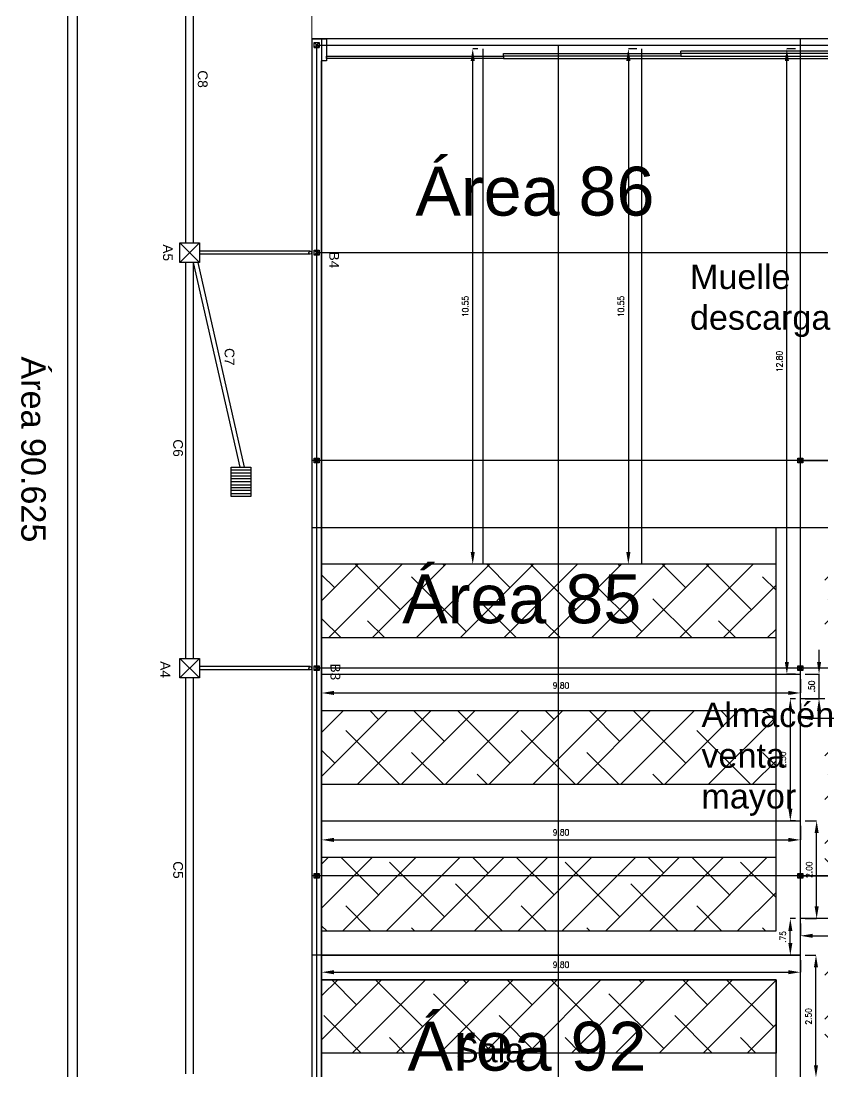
# Model space of a CAD drawing. Header units: inches. Extents: x 72863 to 73068, y 49095 to 49225.
# Drawn here: x 73040.85 to 73057.27, y 49175.35 to 49196.86 of the extents above; entities that cross this region are included whole.
import ezdxf

# ---------------------------------------------------------------- set-up
doc = ezdxf.new("R2010")
doc.units = ezdxf.units.IN
doc.layers.get('0').update_dxf_attribs({"lineweight": 15})
for name, color, linetype in [('Aguas pluviales', 140, 'Continuous'), ('Auxiliar', 240, 'Continuous'), ('Cotas_IncendiosP0', 30, 'Continuous'), ('IncendiosP0', 1, 'Continuous'), ('P0', 5, 'Continuous'), ('P0 Puertas', 10, 'Continuous'), ('P0 Puertas desplazadas', 10, 'Continuous'), ('P0 Texto', 7, 'Continuous'), ('P0_Elementos', 44, 'Continuous'), ('P0_Pasillos', 90, 'Continuous'), ('Pared exterior nave', 26, 'Continuous'), ('Pared parcela', 7, 'Continuous'), ('Pilares', 240, 'Continuous')]:
    doc.layers.add(name, color=color, linetype=linetype)
doc.layers.add('Límites', color=6, linetype='Continuous', lineweight=9)
doc.styles.add('80-100', font='romans.shx', dxfattribs={"width": 0.9, "height": 0.125})
doc.styles.get("Standard").update_dxf_attribs({"font": 'arial.ttf'})
doc.dimstyles.new('Copia de 100_conlineas', dxfattribs={"dimtxt": 0.125, "dimasz": 0.25, "dimexe": 0, "dimexo": 0.1, "dimgap": 0.09, "dimtad": 1, "dimzin": 4, "dimdsep": 46, "dimtxsty": '80-100', "dimcen": 0.1, "dimclrd": 256, "dimclre": 256, "dimclrt": 256, "dimadec": 0, "dimazin": 0, "dimtfac": 1, "dimtix": 1, "dimtmove": 2, "dimatfit": 3, "dimfxl": 1, "dimtvp": 1.058824, "dimtolj": 1, "dimtzin": 1, "dimarcsym": 0})
pattern_1 = [(45, (73014.496, 49132.724), (-0.449013, 0.449013), []), (135, (73014.496, 49132.724), (-1.3470384, 0.449013), [1.5875, -0.9525])]

# ---------------------------------------------------------------- blocks, each defined once
blk = doc.blocks.new('Arqueta')
for p, q in [((8.456, 7.642), (8.456, 8.042)), ((8.456, 8.042), (8.856, 8.042)), ((8.856, 8.042), (8.856, 7.642)), ((8.856, 7.642), (8.456, 7.642))]:
    blk.add_line(p, q)
blk = doc.blocks.new('Alcantarilla')
at = {"layer": 'Aguas pluviales'}
for p, q in [((-11.66, 1.036), (-11.66, 1.436)), ((-11.66, 1.436), (-11.06, 1.436)), ((-11.6, 1.436), (-11.6, 1.036)), ((-11.54, 1.436), (-11.54, 1.036)), ((-11.48, 1.036), (-11.48, 1.436)), ((-11.42, 1.436), (-11.42, 1.036)), ((-11.36, 1.436), (-11.36, 1.036)), ((-11.3, 1.036), (-11.3, 1.436)), ((-11.24, 1.436), (-11.24, 1.036)), ((-11.18, 1.436), (-11.18, 1.036)), ((-11.12, 1.036), (-11.12, 1.436)), ((-11.06, 1.436), (-11.06, 1.036)), ((-11.06, 1.036), (-11.66, 1.036))]:
    blk.add_line(p, q, dxfattribs=at)
blk = doc.blocks.new('*D419')
at = {"layer": 'Cotas_IncendiosP0', "lineweight": -2, "transparency": 16777216}
for p, q in [((73056.907, 49177.739), (73057.125, 49177.739)), ((73057.125, 49175.489), (73057.125, 49177.489)), ((73056.907, 49175.239), (73057.125, 49175.239))]:
    blk.add_line(p, q, dxfattribs=at)
at = {"layer": 'Cotas_IncendiosP0', "transparency": 16777216}
for points in [[(73057.083, 49177.489), (73057.167, 49177.489), (73057.125, 49177.739)], [(73057.083, 49175.489), (73057.167, 49175.489), (73057.125, 49175.239)]]:
    blk.add_solid(points, dxfattribs=at)
at = {"layer": 'Defpoints', "color": 0, "transparency": 16777216}
for p in [(73056.807, 49177.739), (73057.125, 49177.739), (73056.807, 49175.239)]:
    blk.add_point(p, dxfattribs=at)
at = {"layer": 'Cotas_IncendiosP0', "transparency": 16777216, "insert": (73056.973, 49176.489), "char_height": 0.125, "attachment_point": 5, "rotation": 90, "style": '80-100'}
blk.add_mtext('\\A1;2.50', dxfattribs=at)
blk = doc.blocks.new('*D420')
at = {"layer": 'Cotas_IncendiosP0', "lineweight": -2, "transparency": 16777216}
for p, q in [((73047.007, 49177.639), (73047.007, 49177.392)), ((73056.807, 49177.639), (73056.807, 49177.392)), ((73047.257, 49177.392), (73056.557, 49177.392))]:
    blk.add_line(p, q, dxfattribs=at)
at = {"layer": 'Cotas_IncendiosP0', "transparency": 16777216}
for points in [[(73047.257, 49177.434), (73047.257, 49177.351), (73047.007, 49177.392)], [(73056.557, 49177.434), (73056.557, 49177.351), (73056.807, 49177.392)]]:
    blk.add_solid(points, dxfattribs=at)
at = {"layer": 'Defpoints', "color": 0, "transparency": 16777216}
for p in [(73047.007, 49177.739), (73056.807, 49177.739), (73056.807, 49177.392)]:
    blk.add_point(p, dxfattribs=at)
at = {"layer": 'Cotas_IncendiosP0', "transparency": 16777216, "insert": (73051.907, 49177.545), "char_height": 0.125, "attachment_point": 5, "style": '80-100'}
blk.add_mtext('\\A1;9.80', dxfattribs=at)
blk = doc.blocks.new('*D421')
at = {"layer": 'Cotas_IncendiosP0', "lineweight": -2, "transparency": 16777216}
for p, q in [((73047.007, 49180.389), (73047.007, 49180.1)), ((73056.807, 49180.389), (73056.807, 49180.1)), ((73047.257, 49180.1), (73056.557, 49180.1))]:
    blk.add_line(p, q, dxfattribs=at)
at = {"layer": 'Cotas_IncendiosP0', "transparency": 16777216}
for points in [[(73047.257, 49180.142), (73047.257, 49180.059), (73047.007, 49180.1)], [(73056.557, 49180.142), (73056.557, 49180.059), (73056.807, 49180.1)]]:
    blk.add_solid(points, dxfattribs=at)
at = {"layer": 'Defpoints', "color": 0, "transparency": 16777216}
for p in [(73047.007, 49180.489), (73056.807, 49180.489), (73056.807, 49180.1)]:
    blk.add_point(p, dxfattribs=at)
at = {"layer": 'Cotas_IncendiosP0', "transparency": 16777216, "insert": (73051.907, 49180.253), "char_height": 0.125, "attachment_point": 5, "style": '80-100'}
blk.add_mtext('\\A1;9.80', dxfattribs=at)
blk = doc.blocks.new('*D422')
at = {"layer": 'Cotas_IncendiosP0', "lineweight": -2, "transparency": 16777216}
for p, q in [((73047.007, 49183.389), (73047.007, 49183.106)), ((73056.807, 49183.389), (73056.807, 49183.106)), ((73047.257, 49183.106), (73056.557, 49183.106))]:
    blk.add_line(p, q, dxfattribs=at)
at = {"layer": 'Cotas_IncendiosP0', "transparency": 16777216}
for points in [[(73047.257, 49183.148), (73047.257, 49183.065), (73047.007, 49183.106)], [(73056.557, 49183.148), (73056.557, 49183.065), (73056.807, 49183.106)]]:
    blk.add_solid(points, dxfattribs=at)
at = {"layer": 'Defpoints', "color": 0, "transparency": 16777216}
for p in [(73047.007, 49183.489), (73056.807, 49183.489), (73056.807, 49183.106)]:
    blk.add_point(p, dxfattribs=at)
at = {"layer": 'Cotas_IncendiosP0', "transparency": 16777216, "insert": (73051.907, 49183.259), "char_height": 0.125, "attachment_point": 5, "style": '80-100'}
blk.add_mtext('\\A1;9.80', dxfattribs=at)
blk = doc.blocks.new('*D423')
at = {"layer": 'Cotas_IncendiosP0', "lineweight": -2, "transparency": 16777216}
for p, q in [((73056.807, 49178.389), (73056.807, 49178.138)), ((73062.678, 49178.389), (73062.678, 49178.138)), ((73057.057, 49178.138), (73062.428, 49178.138))]:
    blk.add_line(p, q, dxfattribs=at)
at = {"layer": 'Cotas_IncendiosP0', "transparency": 16777216}
for points in [[(73057.057, 49178.179), (73057.057, 49178.096), (73056.807, 49178.138)], [(73062.428, 49178.179), (73062.428, 49178.096), (73062.678, 49178.138)]]:
    blk.add_solid(points, dxfattribs=at)
at = {"layer": 'Defpoints', "color": 0, "transparency": 16777216}
for p in [(73056.807, 49178.489), (73062.678, 49178.489), (73062.678, 49178.138)]:
    blk.add_point(p, dxfattribs=at)
at = {"layer": 'Cotas_IncendiosP0', "transparency": 16777216, "insert": (73059.743, 49178.29), "char_height": 0.125, "attachment_point": 5, "style": '80-100'}
blk.add_mtext('\\A1;5.87', dxfattribs=at)
blk = doc.blocks.new('*D424')
at = {"layer": 'Cotas_IncendiosP0', "lineweight": -2, "transparency": 16777216}
for p, q in [((73056.807, 49182.889), (73056.807, 49182.592)), ((73062.807, 49182.889), (73062.807, 49182.592)), ((73057.057, 49182.592), (73062.557, 49182.592))]:
    blk.add_line(p, q, dxfattribs=at)
at = {"layer": 'Cotas_IncendiosP0', "transparency": 16777216}
for points in [[(73057.057, 49182.634), (73057.057, 49182.551), (73056.807, 49182.592)], [(73062.557, 49182.634), (73062.557, 49182.551), (73062.807, 49182.592)]]:
    blk.add_solid(points, dxfattribs=at)
at = {"layer": 'Defpoints', "color": 0, "transparency": 16777216}
for p in [(73056.807, 49182.989), (73062.807, 49182.989), (73062.807, 49182.592)]:
    blk.add_point(p, dxfattribs=at)
at = {"layer": 'Cotas_IncendiosP0', "transparency": 16777216, "insert": (73059.807, 49182.745), "char_height": 0.125, "attachment_point": 5, "style": '80-100'}
blk.add_mtext('\\A1;6.00', dxfattribs=at)
blk = doc.blocks.new('*D430')
at = {"layer": 'Cotas_IncendiosP0', "lineweight": -2, "transparency": 16777216}
for p, q in [((73050.207, 49196.289), (73050.1, 49196.289)), ((73050.1, 49185.989), (73050.1, 49196.039)), ((73050.207, 49185.739), (73050.1, 49185.739))]:
    blk.add_line(p, q, dxfattribs=at)
at = {"layer": 'Cotas_IncendiosP0', "transparency": 16777216}
for points in [[(73050.058, 49196.039), (73050.141, 49196.039), (73050.1, 49196.289)], [(73050.058, 49185.989), (73050.141, 49185.989), (73050.1, 49185.739)]]:
    blk.add_solid(points, dxfattribs=at)
at = {"layer": 'Defpoints', "color": 0, "transparency": 16777216}
for p in [(73050.1, 49196.289), (73050.307, 49196.289), (73050.307, 49185.739)]:
    blk.add_point(p, dxfattribs=at)
at = {"layer": 'Cotas_IncendiosP0', "transparency": 16777216, "insert": (73049.947, 49191.014), "char_height": 0.125, "attachment_point": 5, "rotation": 90, "style": '80-100'}
blk.add_mtext('\\A1;10.55', dxfattribs=at)
blk = doc.blocks.new('*D431')
at = {"layer": 'Cotas_IncendiosP0', "lineweight": -2, "transparency": 16777216}
for p, q in [((73053.457, 49196.289), (73053.285, 49196.289)), ((73053.285, 49196.039), (73053.285, 49185.989)), ((73053.457, 49185.739), (73053.285, 49185.739))]:
    blk.add_line(p, q, dxfattribs=at)
at = {"layer": 'Cotas_IncendiosP0', "transparency": 16777216}
for points in [[(73053.243, 49196.039), (73053.327, 49196.039), (73053.285, 49196.289)], [(73053.243, 49185.989), (73053.327, 49185.989), (73053.285, 49185.739)]]:
    blk.add_solid(points, dxfattribs=at)
at = {"layer": 'Defpoints', "color": 0, "transparency": 16777216}
for p in [(73053.557, 49196.289), (73053.285, 49185.739), (73053.557, 49185.739)]:
    blk.add_point(p, dxfattribs=at)
at = {"layer": 'Cotas_IncendiosP0', "transparency": 16777216, "insert": (73053.133, 49191.014), "char_height": 0.125, "attachment_point": 5, "rotation": 90, "style": '80-100'}
blk.add_mtext('\\A1;10.55', dxfattribs=at)
blk = doc.blocks.new('*D432')
at = {"layer": 'Cotas_IncendiosP0', "lineweight": -2, "transparency": 16777216}
for p, q in [((73056.707, 49196.289), (73056.529, 49196.289)), ((73056.529, 49183.739), (73056.529, 49196.039)), ((73056.707, 49183.489), (73056.529, 49183.489))]:
    blk.add_line(p, q, dxfattribs=at)
at = {"layer": 'Cotas_IncendiosP0', "transparency": 16777216}
for points in [[(73056.488, 49196.039), (73056.571, 49196.039), (73056.529, 49196.289)], [(73056.488, 49183.739), (73056.571, 49183.739), (73056.529, 49183.489)]]:
    blk.add_solid(points, dxfattribs=at)
at = {"layer": 'Defpoints', "color": 0, "transparency": 16777216}
for p in [(73056.529, 49196.289), (73056.807, 49196.289), (73056.807, 49183.489)]:
    blk.add_point(p, dxfattribs=at)
at = {"layer": 'Cotas_IncendiosP0', "transparency": 16777216, "insert": (73056.377, 49189.889), "char_height": 0.125, "attachment_point": 5, "rotation": 90, "style": '80-100'}
blk.add_mtext('\\A1;12.80', dxfattribs=at)
blk = doc.blocks.new('*D434')
at = {"layer": 'Cotas_IncendiosP0', "lineweight": -2, "transparency": 16777216}
for p, q in [((73056.707, 49178.489), (73056.6, 49178.489)), ((73056.6, 49177.989), (73056.6, 49178.239)), ((73056.707, 49177.739), (73056.6, 49177.739))]:
    blk.add_line(p, q, dxfattribs=at)
at = {"layer": 'Cotas_IncendiosP0', "transparency": 16777216}
for points in [[(73056.559, 49178.239), (73056.642, 49178.239), (73056.6, 49178.489)], [(73056.559, 49177.989), (73056.642, 49177.989), (73056.6, 49177.739)]]:
    blk.add_solid(points, dxfattribs=at)
at = {"layer": 'Defpoints', "color": 0, "transparency": 16777216}
for p in [(73056.6, 49178.489), (73056.807, 49178.489), (73056.807, 49177.739)]:
    blk.add_point(p, dxfattribs=at)
at = {"layer": 'Cotas_IncendiosP0', "transparency": 16777216, "insert": (73056.448, 49178.114), "char_height": 0.125, "attachment_point": 5, "rotation": 90, "style": '80-100'}
blk.add_mtext('\\A1;.75', dxfattribs=at)
blk = doc.blocks.new('*D435')
at = {"layer": 'Cotas_IncendiosP0', "lineweight": -2, "transparency": 16777216}
for p, q in [((73056.907, 49180.489), (73057.139, 49180.489)), ((73057.139, 49178.739), (73057.139, 49180.239)), ((73056.907, 49178.489), (73057.139, 49178.489))]:
    blk.add_line(p, q, dxfattribs=at)
at = {"layer": 'Cotas_IncendiosP0', "transparency": 16777216}
for points in [[(73057.097, 49180.239), (73057.181, 49180.239), (73057.139, 49180.489)], [(73057.097, 49178.739), (73057.181, 49178.739), (73057.139, 49178.489)]]:
    blk.add_solid(points, dxfattribs=at)
at = {"layer": 'Defpoints', "color": 0, "transparency": 16777216}
for p in [(73056.807, 49180.489), (73057.139, 49180.489), (73056.807, 49178.489)]:
    blk.add_point(p, dxfattribs=at)
at = {"layer": 'Cotas_IncendiosP0', "transparency": 16777216, "insert": (73056.986, 49179.489), "char_height": 0.125, "attachment_point": 5, "rotation": 90, "style": '80-100'}
blk.add_mtext('\\A1;2.00', dxfattribs=at)
blk = doc.blocks.new('*D436')
at = {"layer": 'Cotas_IncendiosP0', "lineweight": -2, "transparency": 16777216}
for p, q in [((73056.707, 49182.989), (73056.6, 49182.989)), ((73056.6, 49182.739), (73056.6, 49180.739)), ((73056.707, 49180.489), (73056.6, 49180.489))]:
    blk.add_line(p, q, dxfattribs=at)
at = {"layer": 'Cotas_IncendiosP0', "transparency": 16777216}
for points in [[(73056.559, 49182.739), (73056.642, 49182.739), (73056.6, 49182.989)], [(73056.559, 49180.739), (73056.642, 49180.739), (73056.6, 49180.489)]]:
    blk.add_solid(points, dxfattribs=at)
at = {"layer": 'Defpoints', "color": 0, "transparency": 16777216}
for p in [(73056.807, 49182.989), (73056.6, 49180.489), (73056.807, 49180.489)]:
    blk.add_point(p, dxfattribs=at)
at = {"layer": 'Cotas_IncendiosP0', "transparency": 16777216, "insert": (73056.448, 49181.739), "char_height": 0.125, "attachment_point": 5, "rotation": 90, "style": '80-100'}
blk.add_mtext('\\A1;2.50', dxfattribs=at)
blk = doc.blocks.new('*D437')
at = {"layer": 'Cotas_IncendiosP0', "lineweight": -2, "transparency": 16777216}
for p, q in [((73057.188, 49183.739), (73057.188, 49183.989)), ((73056.907, 49183.489), (73057.188, 49183.489)), ((73057.188, 49182.989), (73057.188, 49183.489)), ((73056.907, 49182.989), (73057.188, 49182.989)), ((73057.188, 49182.739), (73057.188, 49182.489))]:
    blk.add_line(p, q, dxfattribs=at)
at = {"layer": 'Cotas_IncendiosP0', "transparency": 16777216}
for points in [[(73057.147, 49183.739), (73057.23, 49183.739), (73057.188, 49183.489)], [(73057.147, 49182.739), (73057.23, 49182.739), (73057.188, 49182.989)]]:
    blk.add_solid(points, dxfattribs=at)
at = {"layer": 'Defpoints', "color": 0, "transparency": 16777216}
for p in [(73056.807, 49183.489), (73057.188, 49183.489), (73056.807, 49182.989)]:
    blk.add_point(p, dxfattribs=at)
at = {"layer": 'Cotas_IncendiosP0', "transparency": 16777216, "insert": (73057.036, 49183.239), "char_height": 0.125, "attachment_point": 5, "rotation": 90, "style": '80-100'}
blk.add_mtext('\\A1;.50', dxfattribs=at)

msp = doc.modelspace()

# ---------------------------------------------------------------- hatches: boundary and pattern name
at = {"layer": 'P0_Elementos'}
h = msp.add_hatch(dxfattribs=at)
h.set_pattern_fill('ANSI38', color=256, scale=0.2)
h.set_pattern_definition(pattern_1)
h.paths.add_polyline_path([(73056.3071, 49179.7388), (73047.0071, 49179.7388), (73047.0071, 49178.2388), (73056.3071, 49178.2388)])
h.paths.add_polyline_path([(73056.3071, 49182.7388), (73047.0071, 49182.7388), (73047.0071, 49181.2388), (73056.3071, 49181.2388)])
h.paths.add_polyline_path([(73056.3071, 49185.7388), (73047.0071, 49185.7388), (73047.0071, 49184.2388), (73056.3071, 49184.2388)])
h.paths.add_polyline_path([(73059.3071, 49185.7388), (73057.3071, 49185.7388), (73057.3071, 49183.7388), (73059.3071, 49183.7388)], flags=17)
h.paths.add_polyline_path([(73062.8071, 49185.7388), (73060.8071, 49185.7388), (73060.8071, 49183.7388), (73062.8071, 49183.7388)], flags=17)
h.paths.add_polyline_path([(73062.6781, 49182.2388), (73057.3071, 49182.2388), (73057.3071, 49179.2388), (73062.6781, 49179.2388)], flags=17)
h.paths.add_polyline_path([(73066.6071, 49186.4888), (73064.6071, 49186.4888), (73064.6071, 49177.7388), (73057.3071, 49177.7388), (73057.3071, 49175.7388), (73066.6071, 49175.7388)])
h = msp.add_hatch(dxfattribs=at)
h.set_pattern_fill('ANSI38', color=256, scale=0.2)
h.set_pattern_definition(pattern_1)
h.paths.add_polyline_path([(73050.2071, 49172.2388), (73049.2071, 49172.2388), (73049.2071, 49167.7388), (73050.2071, 49167.7388)])
h.paths.add_polyline_path([(73048.0071, 49172.2388), (73047.0071, 49172.2388), (73047.0071, 49167.7388), (73048.0071, 49167.7388)])
h.paths.add_polyline_path([(73052.4071, 49172.2388), (73051.4071, 49172.2388), (73051.4071, 49167.7388), (73052.4071, 49167.7388)])
h.paths.add_polyline_path([(73056.3071, 49171.7388), (73053.4177, 49171.7388), (73053.4177, 49168.9388), (73056.3071, 49168.9388)])
h.paths.add_polyline_path([(73056.3071, 49167.7388), (73052.9071, 49167.7388), (73052.9071, 49166.2388), (73056.3071, 49166.2388)])
h.paths.add_polyline_path([(73056.3071, 49165.2388), (73052.9071, 49165.2388), (73052.9071, 49163.7388), (73056.3071, 49163.7388)])
h.paths.add_polyline_path([(73056.3071, 49174.7388), (73047.0071, 49174.7388), (73047.0071, 49173.2388), (73056.3071, 49173.2388)])
h.paths.add_polyline_path([(73056.3071, 49177.2388), (73047.0071, 49177.2388), (73047.0071, 49175.7388), (73056.3071, 49175.7388)])
h.paths.add_polyline_path([(73061.4571, 49174.7388), (73057.3071, 49174.7388), (73057.3071, 49170.5888), (73061.4571, 49170.5888)])
h.paths.add_polyline_path([(73066.6071, 49174.7388), (73062.4571, 49174.7388), (73062.4571, 49170.5888), (73066.6071, 49170.5888)])
h.paths.add_polyline_path([(73061.4571, 49169.0888), (73057.3071, 49169.0888), (73057.3071, 49164.9388), (73061.4571, 49164.9388)])
h.paths.add_polyline_path([(73066.6071, 49169.0888), (73062.4571, 49169.0888), (73062.4571, 49164.9388), (73066.6071, 49164.9388)])
h.paths.add_polyline_path([(73061.4571, 49163.7388), (73057.8571, 49163.7388), (73057.8571, 49161.4388), (73061.4571, 49161.4388)])
h.paths.add_polyline_path([(73066.6071, 49163.7388), (73062.4571, 49163.7388), (73062.4571, 49160.4388), (73066.6071, 49160.4388)])

# ---------------------------------------------------------------- linework, layer by layer
at = {"layer": 'Aguas pluviales'}
for p, q in [((73044.2271, 49192.3138), (73044.2271, 49197.9888)), ((73044.3871, 49192.3138), (73044.3871, 49197.9888)), ((73046.8071, 49196.4888), (73046.8071, 49160.2388)), ((73066.8071, 49196.4888), (73046.8071, 49196.4888)), ((73047.0071, 49196.4888), (73047.0071, 49160.2388)), ((73056.8071, 49160.2388), (73056.8071, 49196.4888)), ((73044.5071, 49192.3138), (73044.1071, 49191.9138)), ((73044.1071, 49192.3138), (73044.5071, 49191.9138)), ((73046.7756, 49192.1453), (73044.5071, 49192.1453)), ((73046.7756, 49192.0823), (73044.5071, 49192.0823)), ((73044.2271, 49183.8138), (73044.2271, 49191.9138)), ((73045.3371, 49187.7263), (73044.3871, 49191.9138)), ((73044.3871, 49183.8138), (73044.3871, 49191.9138)), ((73045.4293, 49187.7263), (73044.4793, 49191.9138)), ((73056.8071, 49187.8638), (73046.8071, 49187.8638)), ((73056.8071, 49187.8638), (73066.7071, 49187.8638)), ((73044.5071, 49183.8138), (73044.1071, 49183.4138)), ((73044.1071, 49183.8138), (73044.5071, 49183.4138)), ((73046.7756, 49183.6453), (73044.5071, 49183.6453)), ((73046.7756, 49183.5823), (73044.5071, 49183.5823)), ((73044.2271, 49175.3138), (73044.2271, 49183.4138)), ((73044.3871, 49175.3138), (73044.3871, 49183.4138)), ((73056.8071, 49179.3638), (73046.8071, 49179.3638)), ((73056.8071, 49179.3638), (73066.8071, 49179.3638))]:
    msp.add_line(p, q, dxfattribs=at)
for centre in [(73046.7756, 49192.1138), (73046.7756, 49183.6138)]:
    msp.add_circle(centre, 0.0315, dxfattribs=at)
at = {"layer": 'Auxiliar'}
for p, q in [((73046.9071, 49160.3388), (73046.9071, 49196.3637)), ((73046.9071, 49196.3637), (73066.7071, 49196.3629)), ((73051.8571, 49160.3388), (73051.8571, 49196.3635)), ((73056.8071, 49160.3388), (73056.8071, 49196.3633)), ((73066.7071, 49192.1138), (73046.9071, 49192.1138)), ((73066.7071, 49187.8638), (73046.9071, 49187.8638)), ((73066.7071, 49183.6138), (73046.9071, 49183.6138)), ((73066.7071, 49179.3638), (73046.9071, 49179.3638))]:
    msp.add_line(p, q, dxfattribs=at)
at = {"layer": 'IncendiosP0'}
for p, q in [((73050.3071, 49196.2888), (73050.3071, 49185.7388)), ((73053.5571, 49196.2888), (73053.5571, 49185.7388)), ((73056.8071, 49186.4888), (73056.8071, 49196.2888)), ((73056.8071, 49175.7388), (73056.8071, 49186.4888)), ((73047.0071, 49183.4888), (73056.8071, 49183.4888)), ((73057.3071, 49182.9888), (73056.8071, 49182.9888)), ((73047.0071, 49180.4888), (73056.8071, 49180.4888)), ((73062.6781, 49178.4888), (73056.8071, 49178.4888)), ((73047.0071, 49177.7388), (73056.8071, 49177.7388)), ((73056.8071, 49175.2388), (73056.8071, 49175.7388))]:
    msp.add_line(p, q, dxfattribs=at)
at = {"layer": 'Límites'}
for points in [[(73041.8071, 49145.5388), (73066.8071, 49145.5388), (73066.8071, 49205.5388), (73041.8071, 49205.5388), (73041.8071, 49145.5388)], [(73046.8071, 49150.5388), (73046.8071, 49200.5388), (73066.8071, 49200.5388)]]:
    msp.add_lwpolyline(points, dxfattribs=at)
msp.add_lwpolyline([(73054.3071, 49145.5388), (73056.8071, 49145.5388), (73059.3071, 49145.5388), (73061.8071, 49145.5388), (73064.3071, 49145.5388), (73066.8071, 49145.5388), (73066.8071, 49150.5388), (73066.8071, 49205.5388), (73041.8071, 49205.5388), (73041.8071, 49145.5388), (73051.8071, 49145.5388)], close=True, dxfattribs=at)
at = {"layer": 'P0'}
for p, q in [((73066.8071, 49196.4888), (73046.8071, 49196.4888)), ((73046.8071, 49196.4888), (73046.8071, 49160.2388))]:
    msp.add_line(p, q, dxfattribs=at)
for points in [[(73046.8071, 49186.4888), (73066.8071, 49186.4888)], [(73056.8071, 49172.7388), (73056.8071, 49177.7388), (73046.8071, 49177.7388)]]:
    msp.add_lwpolyline(points, dxfattribs=at)
at = {"layer": 'P0 Puertas'}
for p, q in [((73047.1071, 49196.0888), (73047.1071, 49196.1388)), ((73047.1071, 49196.1388), (73050.7321, 49196.1388)), ((73050.7321, 49196.1888), (73054.3571, 49196.1888)), ((73050.7321, 49196.1388), (73050.7321, 49196.1888)), ((73054.3571, 49196.1388), (73050.7321, 49196.1388)), ((73050.7321, 49196.1388), (73050.7321, 49196.0888)), ((73054.3571, 49196.1888), (73054.3571, 49196.2388)), ((73057.9821, 49196.2388), (73054.3571, 49196.2388)), ((73057.9821, 49196.1888), (73054.3571, 49196.1888)), ((73054.3571, 49196.1888), (73054.3571, 49196.1388)), ((73050.7321, 49196.0888), (73047.1071, 49196.0888))]:
    msp.add_line(p, q, dxfattribs=at)
at = {"layer": 'P0 Puertas desplazadas'}
for p, q in [((73054.3571, 49196.1388), (73062.9821, 49196.1388)), ((73050.7321, 49196.0888), (73062.9821, 49196.0888))]:
    msp.add_line(p, q, dxfattribs=at)
at = {"layer": 'P0_Elementos'}
for points in [[(73047.0071, 49184.2388), (73056.3071, 49184.2388), (73056.3071, 49185.7388), (73047.0071, 49185.7388)], [(73047.0071, 49181.2388), (73056.3071, 49181.2388), (73056.3071, 49182.7388), (73047.0071, 49182.7388)], [(73047.0071, 49178.2388), (73056.3071, 49178.2388), (73056.3071, 49179.7388), (73047.0071, 49179.7388)], [(73047.0071, 49177.2388), (73056.3071, 49177.2388), (73056.3071, 49175.7388), (73047.0071, 49175.7388)]]:
    msp.add_lwpolyline(points, close=True, dxfattribs=at)
at = {"layer": 'P0_Pasillos'}
for p, q in [((73056.3071, 49178.2388), (73056.3071, 49186.4888)), ((73056.3071, 49186.4888), (73057.3071, 49186.4888)), ((73047.0071, 49177.2388), (73047.0071, 49178.2388)), ((73047.0071, 49178.2388), (73056.3071, 49178.2388)), ((73056.3071, 49177.2388), (73047.0071, 49177.2388)), ((73056.3071, 49173.2388), (73056.3071, 49177.2388))]:
    msp.add_line(p, q, dxfattribs=at)
at = {"layer": 'Pared exterior nave'}
for p, q in [((73046.8071, 49196.4888), (73047.0071, 49196.4888)), ((73046.8071, 49196.4888), (73046.8071, 49160.2388)), ((73047.0071, 49196.4888), (73047.1071, 49196.4888)), ((73047.1071, 49196.4888), (73047.1071, 49196.2888)), ((73047.1071, 49196.2888), (73047.1071, 49196.0388)), ((73047.1071, 49196.0388), (73047.0071, 49196.0388)), ((73047.0071, 49167.7388), (73047.0071, 49196.0388))]:
    msp.add_line(p, q, dxfattribs=at)
at = {"layer": 'Pared parcela'}
for p, q in [((73041.8071, 49205.5388), (73041.8071, 49145.5388)), ((73042.0071, 49145.7388), (73042.0071, 49205.3388))]:
    msp.add_line(p, q, dxfattribs=at)
at = {"layer": 'Pilares'}
for p, q in [((73046.8571, 49196.4137), (73046.9571, 49196.4137)), ((73046.8571, 49196.3137), (73046.8571, 49196.4137)), ((73046.8571, 49196.4137), (73046.9571, 49196.3137)), ((73046.9571, 49196.4137), (73046.8571, 49196.3137)), ((73046.9571, 49196.4137), (73046.9571, 49196.3137)), ((73046.8571, 49196.3137), (73046.9571, 49196.3137)), ((73046.8571, 49192.1638), (73046.9571, 49192.1638)), ((73046.8571, 49192.0638), (73046.8571, 49192.1638)), ((73046.8571, 49192.1638), (73046.9571, 49192.0638)), ((73046.9571, 49192.1638), (73046.8571, 49192.0638)), ((73046.9571, 49192.0638), (73046.8571, 49192.0638)), ((73046.9571, 49192.1638), (73046.9571, 49192.0638)), ((73046.8571, 49187.9138), (73046.9571, 49187.9138)), ((73046.8571, 49187.8138), (73046.8571, 49187.9138)), ((73046.8571, 49187.9138), (73046.9571, 49187.8138)), ((73046.9571, 49187.9138), (73046.8571, 49187.8138)), ((73046.9571, 49187.8138), (73046.8571, 49187.8138)), ((73046.9571, 49187.9138), (73046.9571, 49187.8138)), ((73056.7571, 49187.9138), (73056.8571, 49187.9138)), ((73056.7571, 49187.8138), (73056.7571, 49187.9138)), ((73056.7571, 49187.9138), (73056.8571, 49187.8138)), ((73056.8571, 49187.9138), (73056.7571, 49187.8138)), ((73056.8571, 49187.8138), (73056.7571, 49187.8138)), ((73056.8571, 49187.9138), (73056.8571, 49187.8138)), ((73046.8571, 49183.6638), (73046.9571, 49183.6638)), ((73046.8571, 49183.5638), (73046.8571, 49183.6638)), ((73046.8571, 49183.6638), (73046.9571, 49183.5638)), ((73046.9571, 49183.6638), (73046.8571, 49183.5638)), ((73046.9571, 49183.6638), (73046.9571, 49183.5638)), ((73056.7571, 49183.6638), (73056.8571, 49183.6638)), ((73056.7571, 49183.5638), (73056.7571, 49183.6638)), ((73056.7571, 49183.6638), (73056.8571, 49183.5638)), ((73056.8571, 49183.6638), (73056.7571, 49183.5638)), ((73056.8571, 49183.6638), (73056.8571, 49183.5638)), ((73046.9571, 49183.5638), (73046.8571, 49183.5638)), ((73056.8571, 49183.5638), (73056.7571, 49183.5638)), ((73046.8571, 49179.4138), (73046.9571, 49179.4138)), ((73046.8571, 49179.3138), (73046.8571, 49179.4138)), ((73046.8571, 49179.4138), (73046.9571, 49179.3138)), ((73046.9571, 49179.4138), (73046.8571, 49179.3138)), ((73046.9571, 49179.4138), (73046.9571, 49179.3138)), ((73056.7571, 49179.4138), (73056.8571, 49179.4138)), ((73056.7571, 49179.3138), (73056.7571, 49179.4138)), ((73056.7571, 49179.4138), (73056.8571, 49179.3138)), ((73056.8571, 49179.4138), (73056.7571, 49179.3138)), ((73056.8571, 49179.4138), (73056.8571, 49179.3138)), ((73046.9571, 49179.3138), (73046.8571, 49179.3138)), ((73056.8571, 49179.3138), (73056.7571, 49179.3138))]:
    msp.add_line(p, q, dxfattribs=at)

# ---------------------------------------------------------------- block references
at = {"layer": 'Aguas pluviales', "rotation": 270}
for name, p in [('Arqueta', (73036.4648, 49200.7699)), ('Alcantarilla', (73044.121, 49176.0665)), ('Arqueta', (73036.4648, 49192.2699))]:
    msp.add_blockref(name, p, dxfattribs=at)

# ---------------------------------------------------------------- texts
at = {"layer": 'Aguas pluviales', "attachment_point": 1, "rotation": 270}
for s, insert, char_height in [('C8', (73044.6732, 49195.8463), 0.2), ('A5', (73043.9605, 49192.2854), 0.2), ('B4', (73047.3638, 49192.1375), 0.2), ('C7', (73045.2211, 49190.1631), 0.2), ('Área 90.625 ', (73041.3613, 49189.993), 0.5), ('C6 ', (73044.1687, 49188.2963), 0.2), ('A4', (73043.908, 49183.7556), 0.2), ('B3', (73047.3884, 49183.7093), 0.2), ('C5 ', (73044.1692, 49179.6636), 0.2)]:
    msp.add_mtext_dynamic_manual_height_columns(s, width=10.693228, gutter_width=12.5, heights=[0], dxfattribs=dict(at, insert=insert, char_height=char_height))
at = {"layer": 'Aguas pluviales', "char_height": 1, "attachment_point": 1}
for s, insert in [('Área 86', (73048.9263, 49193.874)), ('Área 85', (73048.6557, 49185.5326)), ('Área 92', (73048.7639, 49176.3787))]:
    msp.add_mtext_dynamic_manual_height_columns(s, width=13.091936, gutter_width=12.5, heights=[3.853], dxfattribs=dict(at, insert=insert))
at = {"layer": 'P0 Texto', "char_height": 0.5, "attachment_point": 1}
for s, width, insert in [('Muelle\\Pdescarga', 8.505506, (73054.5461, 49191.8723)), ('Almacén\\Pventa\\Pmayor', 7.80303, (73054.781, 49182.9093)), ('Sala\\Ppruebas\\Pmaterial', 5.130847, (73049.7548, 49176.048))]:
    msp.add_mtext_dynamic_manual_height_columns(s, width=width, gutter_width=12.5, heights=[0], dxfattribs=dict(at, insert=insert))

# ---------------------------------------------------------------- dimensions: what is measured, and where the dimension line sits
at = {"layer": 'Cotas_IncendiosP0'}
for base, p1, p2, picture, middle in [((73050.0996, 49196.2888), (73050.3071, 49185.7388), (73050.3071, 49196.2888), '*D430', (73049.9471, 49191.0138)), ((73053.285, 49185.7388), (73053.5571, 49196.2888), (73053.5571, 49185.7388), '*D431', (73053.1325, 49191.0138)), ((73056.5294, 49196.2888), (73056.8071, 49183.4888), (73056.8071, 49196.2888), '*D432', (73056.3769, 49189.8888)), ((73057.1884, 49183.4888), (73056.8071, 49182.9888), (73056.8071, 49183.4888), '*D437', (73057.0359, 49183.2388)), ((73056.6004, 49180.4888), (73056.8071, 49182.9888), (73056.8071, 49180.4888), '*D436', (73056.4479, 49181.7388)), ((73057.1389, 49180.4888), (73056.8071, 49178.4888), (73056.8071, 49180.4888), '*D435', (73056.9864, 49179.4888)), ((73056.6004, 49178.4888), (73056.8071, 49177.7388), (73056.8071, 49178.4888), '*D434', (73056.4479, 49178.1138)), ((73057.1252, 49177.7388), (73056.8071, 49175.2388), (73056.8071, 49177.7388), '*D419', (73056.9727, 49176.4888))]:
    dim = msp.add_linear_dim(base=base, p1=p1, p2=p2, angle=90, dimstyle='Copia de 100_conlineas', dxfattribs=at)
    dim.commit()
    dim.dimension.update_dxf_attribs({"geometry": picture, "text_midpoint": middle})
for base, p1, p2, picture, middle in [((73056.8071, 49183.1065), (73047.0071, 49183.4888), (73056.8071, 49183.4888), '*D422', (73051.9071, 49183.259)), ((73062.8071, 49182.5923), (73056.8071, 49182.9888), (73062.8071, 49182.9888), '*D424', (73059.8071, 49182.7448)), ((73056.8071, 49180.1003), (73047.0071, 49180.4888), (73056.8071, 49180.4888), '*D421', (73051.9071, 49180.2528)), ((73062.6781, 49178.1376), (73056.8071, 49178.4888), (73062.6781, 49178.4888), '*D423', (73059.7426, 49178.2901)), ((73056.8071, 49177.3925), (73047.0071, 49177.7388), (73056.8071, 49177.7388), '*D420', (73051.9071, 49177.545))]:
    dim = msp.add_linear_dim(base=base, p1=p1, p2=p2, dimstyle='Copia de 100_conlineas', dxfattribs=at)
    dim.commit()
    dim.dimension.update_dxf_attribs({"geometry": picture, "text_midpoint": middle})

doc.saveas('drawing.dxf')
